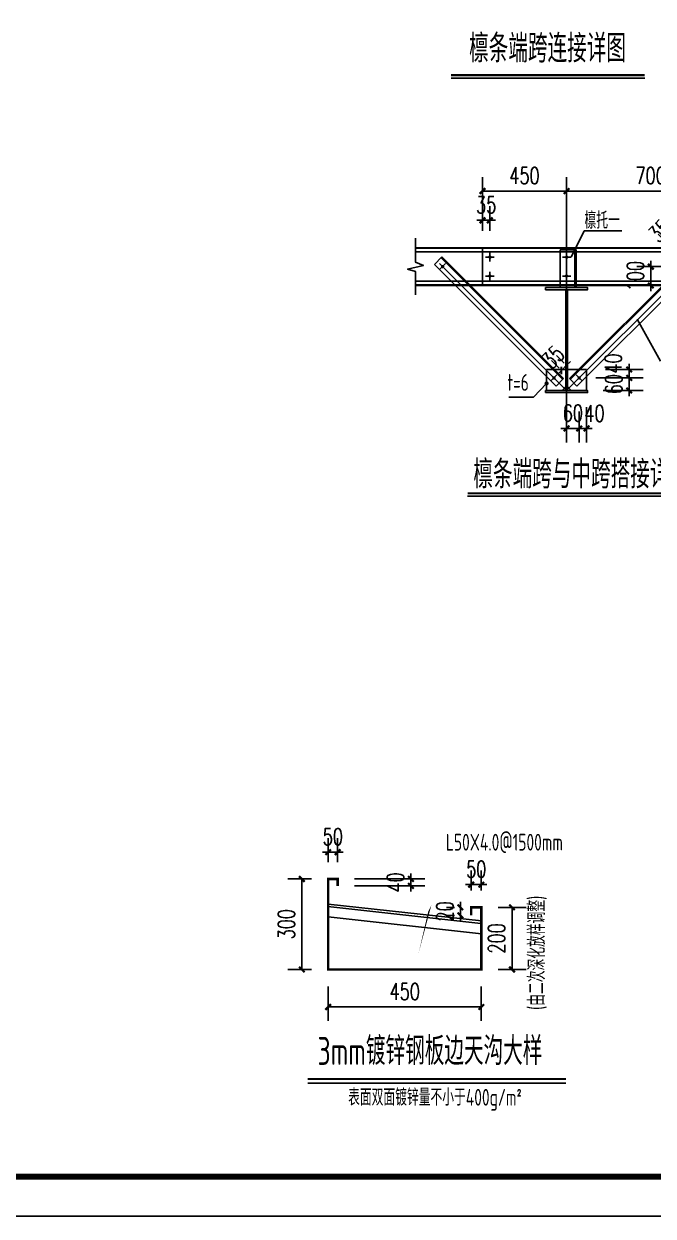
# Model space of a CAD drawing. Extents: x 180850 to 1399066, y 48356 to 327880.
# Drawn here: x 986786 to 1009246, y 136382 to 178956 of the extents above; entities that cross this region are included whole.
import ezdxf
from ezdxf.enums import TextEntityAlignment as Align

# ---------------------------------------------------------------- set-up
doc = ezdxf.new("R2010")
doc.units = 0
doc.header["$LTSCALE"] = 1000
for name, color, linetype in [('AXIS', 3, 'Continuous'), ('BOLT', 251, 'Continuous'), ('DOTE', 1, 'Continuous'), ('GL', 150, 'Continuous'), ('Gwall', 42, 'Continuous'), ('LT', 181, 'Continuous'), ('NUM', 7, 'Continuous'), ('PUB_TITLE', 4, 'Continuous'), ('PZ', 202, 'Continuous'), ('TEXT', 7, 'Continuous'), ('THICK', 6, 'Continuous'), ('THIN', 7, 'Continuous'), ('XG', 6, 'Continuous'), ('天沟', 2, 'Continuous')]:
    doc.layers.add(name, color=color, linetype=linetype)
doc.styles.add('_TCH_DIM_T3', font='SIMPLEX', dxfattribs={"width": 0.705882, "bigfont": 'GBCBIG'})
doc.styles.add('TSSD_Label', font='tssdeng.shx', dxfattribs={"width": 0.7, "bigfont": 'hztxt.shx'})
doc.styles.add('TSSD_Norm', font='tssdeng.shx', dxfattribs={"bigfont": 'hztxt.shx'})
doc.dimstyles.new('TCH-200-1', dxfattribs={"dimtxt": 595, "dimasz": 200, "dimexe": 500, "dimexo": 600, "dimgap": 252.5, "dimtad": 1, "dimdec": 0, "dimzin": 0, "dimdsep": 46, "dimtxsty": '_TCH_DIM_T3', "dimblk": 'ARCHTICK', "dimcen": 0.09, "dimclrd": 3, "dimclre": 3, "dimclrt": 7, "dimazin": 2, "dimtfac": 1, "dimtdec": 0, "dimtix": 1, "dimtmove": 2, "dimatfit": 3, "dimfxl": 1, "dimtolj": 1, "dimtzin": 0, "dimarcsym": 0})

# ---------------------------------------------------------------- blocks, each defined once
blk = doc.blocks.new('_ArchTick')
at = {"color": 0, "linetype": 'ByBlock', "const_width": 0.4}
blk.add_lwpolyline([(-0.5, -0.5), (0.5, 0.5)], dxfattribs=at)
blk = doc.blocks.new('*D118')
at = {"layer": 'AXIS', "color": 3, "lineweight": -2, "transparency": 16777216}
for p, q in [((1003714, 147409), (1004709, 147409)), ((1004209, 147409), (1004209, 145188)), ((1003714, 145188), (1004709, 145188))]:
    blk.add_line(p, q, dxfattribs=at)
at = {"layer": 'Defpoints', "color": 0, "transparency": 16777216}
for p in [(1003114, 147409), (1003114, 145188), (1004209, 145188)]:
    blk.add_point(p, dxfattribs=at)
at = {"layer": 'AXIS', "color": 3, "lineweight": -2, "transparency": 16777216, "xscale": 200, "yscale": 200, "zscale": 200}
for p, rotation in [((1004209, 147409), 90), ((1004209, 145188), 270)]:
    blk.add_blockref('_ArchTick', p, dxfattribs=dict(at, rotation=rotation))
at = {"layer": 'AXIS', "color": 7, "transparency": 16777216, "insert": (1003659, 146299), "char_height": 595, "attachment_point": 5, "rotation": 90, "style": '_TCH_DIM_T3'}
blk.add_mtext('\\A1;200', dxfattribs=at)
blk = doc.blocks.new('*D119')
at = {"layer": 'AXIS', "color": 3, "lineweight": -2, "transparency": 16777216}
for p, q in [((1000601, 148423), (1000601, 148623)), ((998584, 148423), (1001101, 148423)), ((998584, 148173), (1001101, 148173)), ((1000601, 148423), (1000601, 148173)), ((1000601, 148173), (1000601, 147973))]:
    blk.add_line(p, q, dxfattribs=at)
at = {"layer": 'Defpoints', "color": 0, "transparency": 16777216}
for p in [(997984, 148423), (997984, 148173), (1000601, 148173)]:
    blk.add_point(p, dxfattribs=at)
at = {"layer": 'AXIS', "color": 3, "lineweight": -2, "transparency": 16777216, "xscale": 200, "yscale": 200, "zscale": 200}
for p, rotation in [((1000601, 148423), 270), ((1000601, 148173), 90)]:
    blk.add_blockref('_ArchTick', p, dxfattribs=dict(at, rotation=rotation))
at = {"layer": 'AXIS', "color": 7, "transparency": 16777216, "insert": (1000051, 148298), "char_height": 595, "attachment_point": 5, "rotation": 90, "style": '_TCH_DIM_T3'}
blk.add_mtext('\\A1;40', dxfattribs=at)
blk = doc.blocks.new('*D120')
at = {"layer": 'AXIS', "color": 3, "lineweight": -2, "transparency": 16777216}
for p, q in [((997648, 149023), (997648, 149878)), ((997984, 149023), (997984, 149878)), ((997648, 149378), (997448, 149378)), ((997648, 149378), (997984, 149378)), ((997984, 149378), (998184, 149378))]:
    blk.add_line(p, q, dxfattribs=at)
at = {"layer": 'Defpoints', "color": 0, "transparency": 16777216}
for p in [(997984, 149378), (997648, 148423), (997984, 148423)]:
    blk.add_point(p, dxfattribs=at)
at = {"layer": 'AXIS', "color": 3, "lineweight": -2, "transparency": 16777216, "xscale": 200, "yscale": 200, "zscale": 200}
blk.add_blockref('_ArchTick', (997648, 149378), dxfattribs=at)
at = {"layer": 'AXIS', "color": 3, "lineweight": -2, "transparency": 16777216, "xscale": 200, "yscale": 200, "zscale": 200, "rotation": 180}
blk.add_blockref('_ArchTick', (997984, 149378), dxfattribs=at)
at = {"layer": 'AXIS', "color": 7, "transparency": 16777216, "insert": (997816, 149928), "char_height": 595, "attachment_point": 5, "style": '_TCH_DIM_T3'}
blk.add_mtext('\\A1;50', dxfattribs=at)
blk = doc.blocks.new('*D121')
at = {"layer": 'AXIS', "color": 3, "lineweight": -2, "transparency": 16777216}
for p, q in [((997048, 148423), (996207, 148423)), ((996707, 148423), (996707, 145188)), ((997048, 145188), (996207, 145188))]:
    blk.add_line(p, q, dxfattribs=at)
at = {"layer": 'Defpoints', "color": 0, "transparency": 16777216}
for p in [(997648, 148423), (996707, 145188), (997648, 145188)]:
    blk.add_point(p, dxfattribs=at)
at = {"layer": 'AXIS', "color": 3, "lineweight": -2, "transparency": 16777216, "xscale": 200, "yscale": 200, "zscale": 200}
for p, rotation in [((996707, 148423), 90), ((996707, 145188), 270)]:
    blk.add_blockref('_ArchTick', p, dxfattribs=dict(at, rotation=rotation))
at = {"layer": 'AXIS', "color": 7, "transparency": 16777216, "insert": (996157, 146806), "char_height": 595, "attachment_point": 5, "rotation": 90, "style": '_TCH_DIM_T3'}
blk.add_mtext('\\A1;300', dxfattribs=at)
blk = doc.blocks.new('*D122')
at = {"layer": 'AXIS', "color": 3, "lineweight": -2, "transparency": 16777216}
for p, q in [((997648, 144588), (997648, 143352)), ((1003114, 144588), (1003114, 143352)), ((997648, 143852), (1003114, 143852))]:
    blk.add_line(p, q, dxfattribs=at)
at = {"layer": 'Defpoints', "color": 0, "transparency": 16777216}
for p in [(997648, 145188), (1003114, 145188), (1003114, 143852)]:
    blk.add_point(p, dxfattribs=at)
at = {"layer": 'AXIS', "color": 3, "lineweight": -2, "transparency": 16777216, "xscale": 200, "yscale": 200, "zscale": 200, "rotation": 180}
blk.add_blockref('_ArchTick', (997648, 143852), dxfattribs=at)
at = {"layer": 'AXIS', "color": 3, "lineweight": -2, "transparency": 16777216, "xscale": 200, "yscale": 200, "zscale": 200}
blk.add_blockref('_ArchTick', (1003114, 143852), dxfattribs=at)
at = {"layer": 'AXIS', "color": 7, "transparency": 16777216, "insert": (1000381, 144402), "char_height": 595, "attachment_point": 5, "style": '_TCH_DIM_T3'}
blk.add_mtext('\\A1;450', dxfattribs=at)
blk = doc.blocks.new('*D123')
at = {"layer": 'AXIS', "color": 3, "lineweight": -2, "transparency": 16777216}
for p, q in [((1002752, 148009), (1002752, 148720)), ((1003114, 148009), (1003114, 148720)), ((1002752, 148220), (1002552, 148220)), ((1002752, 148220), (1003114, 148220)), ((1003114, 148220), (1003314, 148220))]:
    blk.add_line(p, q, dxfattribs=at)
at = {"layer": 'Defpoints', "color": 0, "transparency": 16777216}
for p in [(1003114, 148220), (1002752, 147409), (1003114, 147409)]:
    blk.add_point(p, dxfattribs=at)
at = {"layer": 'AXIS', "color": 3, "lineweight": -2, "transparency": 16777216, "xscale": 200, "yscale": 200, "zscale": 200}
blk.add_blockref('_ArchTick', (1002752, 148220), dxfattribs=at)
at = {"layer": 'AXIS', "color": 3, "lineweight": -2, "transparency": 16777216, "xscale": 200, "yscale": 200, "zscale": 200, "rotation": 180}
blk.add_blockref('_ArchTick', (1003114, 148220), dxfattribs=at)
at = {"layer": 'AXIS', "color": 7, "transparency": 16777216, "insert": (1002933, 148770), "char_height": 595, "attachment_point": 5, "style": '_TCH_DIM_T3'}
blk.add_mtext('\\A1;50', dxfattribs=at)
blk = doc.blocks.new('*D124')
at = {"layer": 'AXIS', "color": 3, "lineweight": -2, "transparency": 16777216}
for p, q in [((1002152, 147409), (1001866, 147409)), ((1002366, 147409), (1002366, 147609)), ((1002366, 147409), (1002366, 147120)), ((1002152, 147120), (1001866, 147120)), ((1002366, 147120), (1002366, 146920))]:
    blk.add_line(p, q, dxfattribs=at)
at = {"layer": 'Defpoints', "color": 0, "transparency": 16777216}
for p in [(1002752, 147409), (1002366, 147120), (1002752, 147120)]:
    blk.add_point(p, dxfattribs=at)
at = {"layer": 'AXIS', "color": 3, "lineweight": -2, "transparency": 16777216, "xscale": 200, "yscale": 200, "zscale": 200}
for p, rotation in [((1002366, 147409), 270), ((1002366, 147120), 90)]:
    blk.add_blockref('_ArchTick', p, dxfattribs=dict(at, rotation=rotation))
at = {"layer": 'AXIS', "color": 7, "transparency": 16777216, "insert": (1001816, 147265), "char_height": 595, "attachment_point": 5, "rotation": 90, "style": '_TCH_DIM_T3'}
blk.add_mtext('\\A1;20', dxfattribs=at)
blk = doc.blocks.new('*D132')
at = {"layer": 'AXIS', "color": 3, "lineweight": -2, "transparency": 16777216}
for p, q in [((1003156, 171563), (1003156, 172441)), ((1003418, 171563), (1003418, 172441)), ((1003156, 171941), (1002956, 171941)), ((1003156, 171941), (1003418, 171941)), ((1003418, 171941), (1003618, 171941))]:
    blk.add_line(p, q, dxfattribs=at)
at = {"layer": 'Defpoints', "color": 0, "transparency": 16777216}
for p in [(1003418, 171941), (1003156, 170963), (1003418, 170963)]:
    blk.add_point(p, dxfattribs=at)
at = {"layer": 'AXIS', "color": 3, "lineweight": -2, "transparency": 16777216, "xscale": 200, "yscale": 200, "zscale": 200}
blk.add_blockref('_ArchTick', (1003156, 171941), dxfattribs=at)
at = {"layer": 'AXIS', "color": 3, "lineweight": -2, "transparency": 16777216, "xscale": 200, "yscale": 200, "zscale": 200, "rotation": 180}
blk.add_blockref('_ArchTick', (1003418, 171941), dxfattribs=at)
at = {"layer": 'AXIS', "color": 7, "transparency": 16777216, "insert": (1003287, 172491), "char_height": 595, "attachment_point": 5, "style": '_TCH_DIM_T3'}
blk.add_mtext('\\A1;35', dxfattribs=at)
blk = doc.blocks.new('*D133')
at = {"layer": 'AXIS', "color": 3, "lineweight": -2, "transparency": 16777216}
for p, q in [((1006156, 171563), (1006156, 173486)), ((1012156, 171544), (1012156, 173486)), ((1006156, 172986), (1012156, 172986))]:
    blk.add_line(p, q, dxfattribs=at)
at = {"layer": 'Defpoints', "color": 0, "transparency": 16777216}
for p in [(1012156, 172986), (1006156, 170963), (1012156, 170944)]:
    blk.add_point(p, dxfattribs=at)
at = {"layer": 'AXIS', "color": 3, "lineweight": -2, "transparency": 16777216, "xscale": 200, "yscale": 200, "zscale": 200, "rotation": 180}
blk.add_blockref('_ArchTick', (1006156, 172986), dxfattribs=at)
at = {"layer": 'AXIS', "color": 3, "lineweight": -2, "transparency": 16777216, "xscale": 200, "yscale": 200, "zscale": 200}
blk.add_blockref('_ArchTick', (1012156, 172986), dxfattribs=at)
at = {"layer": 'AXIS', "color": 7, "transparency": 16777216, "insert": (1009156, 173536), "char_height": 595, "attachment_point": 5, "style": '_TCH_DIM_T3'}
blk.add_mtext('\\A1;700', dxfattribs=at)
blk = doc.blocks.new('*D134')
at = {"layer": 'AXIS', "color": 3, "lineweight": -2, "transparency": 16777216}
for p, q in [((1003156, 171563), (1003156, 173486)), ((1006156, 171563), (1006156, 173486)), ((1003156, 172986), (1006156, 172986))]:
    blk.add_line(p, q, dxfattribs=at)
at = {"layer": 'Defpoints', "color": 0, "transparency": 16777216}
for p in [(1006156, 172986), (1003156, 170963), (1006156, 170963)]:
    blk.add_point(p, dxfattribs=at)
at = {"layer": 'AXIS', "color": 3, "lineweight": -2, "transparency": 16777216, "xscale": 200, "yscale": 200, "zscale": 200, "rotation": 180}
blk.add_blockref('_ArchTick', (1003156, 172986), dxfattribs=at)
at = {"layer": 'AXIS', "color": 3, "lineweight": -2, "transparency": 16777216, "xscale": 200, "yscale": 200, "zscale": 200}
blk.add_blockref('_ArchTick', (1006156, 172986), dxfattribs=at)
at = {"layer": 'AXIS', "color": 7, "transparency": 16777216, "insert": (1004656, 173536), "char_height": 595, "attachment_point": 5, "style": '_TCH_DIM_T3'}
blk.add_mtext('\\A1;450', dxfattribs=at)
blk = doc.blocks.new('*D135')
at = {"layer": 'AXIS', "color": 3, "lineweight": -2, "transparency": 16777216}
for p, q in [((1005890, 166658), (1005616, 166932)), ((1006076, 166843), (1005802, 167117)), ((1006155, 166764), (1006297, 166905)), ((1005970, 166578), (1005828, 166437)), ((1006155, 166764), (1005970, 166578))]:
    blk.add_line(p, q, dxfattribs=at)
at = {"layer": 'Defpoints', "color": 0, "transparency": 16777216}
for p in [(1005970, 166578), (1006314, 166233), (1006500, 166419)]:
    blk.add_point(p, dxfattribs=at)
at = {"layer": 'AXIS', "color": 3, "lineweight": -2, "transparency": 16777216, "xscale": 200, "yscale": 200, "zscale": 200}
for p, rotation in [((1006155, 166764), 224.9999999998922), ((1005970, 166578), 44.99999999989219)]:
    blk.add_blockref('_ArchTick', p, dxfattribs=dict(at, rotation=rotation))
at = {"layer": 'AXIS', "color": 7, "transparency": 16777216, "insert": (1005674, 167060), "char_height": 595, "attachment_point": 5, "rotation": 45, "style": '_TCH_DIM_T3'}
blk.add_mtext('\\A1;35', dxfattribs=at)
blk = doc.blocks.new('*D136')
at = {"layer": 'AXIS', "color": 3, "lineweight": -2, "transparency": 16777216}
for p, q in [((1008392, 166313), (1008392, 166513)), ((1007468, 166313), (1008892, 166313)), ((1008392, 165863), (1008392, 166313)), ((1007468, 165863), (1008892, 165863)), ((1008392, 165863), (1008392, 165663))]:
    blk.add_line(p, q, dxfattribs=at)
at = {"layer": 'Defpoints', "color": 0, "transparency": 16777216}
for p in [(1006868, 166313), (1008392, 166313), (1006868, 165863)]:
    blk.add_point(p, dxfattribs=at)
at = {"layer": 'AXIS', "color": 3, "lineweight": -2, "transparency": 16777216, "xscale": 200, "yscale": 200, "zscale": 200}
for p, rotation in [((1008392, 166313), 270), ((1008392, 165863), 90)]:
    blk.add_blockref('_ArchTick', p, dxfattribs=dict(at, rotation=rotation))
at = {"layer": 'AXIS', "color": 7, "transparency": 16777216, "insert": (1007842, 166088), "char_height": 595, "attachment_point": 5, "rotation": 90, "style": '_TCH_DIM_T3'}
blk.add_mtext('\\A1;60', dxfattribs=at)
blk = doc.blocks.new('*D137')
at = {"layer": 'AXIS', "color": 3, "lineweight": -2, "transparency": 16777216}
for p, q in [((1006156, 164963), (1006156, 164009)), ((1006606, 165113), (1006606, 164009)), ((1006156, 164509), (1005956, 164509)), ((1006606, 164509), (1006156, 164509)), ((1006606, 164509), (1006806, 164509))]:
    blk.add_line(p, q, dxfattribs=at)
at = {"layer": 'Defpoints', "color": 0, "transparency": 16777216}
for p in [(1006606, 165713), (1006156, 165563), (1006156, 164509)]:
    blk.add_point(p, dxfattribs=at)
at = {"layer": 'AXIS', "color": 3, "lineweight": -2, "transparency": 16777216, "xscale": 200, "yscale": 200, "zscale": 200}
blk.add_blockref('_ArchTick', (1006156, 164509), dxfattribs=at)
at = {"layer": 'AXIS', "color": 3, "lineweight": -2, "transparency": 16777216, "xscale": 200, "yscale": 200, "zscale": 200, "rotation": 180}
blk.add_blockref('_ArchTick', (1006606, 164509), dxfattribs=at)
at = {"layer": 'AXIS', "color": 7, "transparency": 16777216, "insert": (1006381, 165059), "char_height": 595, "attachment_point": 5, "style": '_TCH_DIM_T3'}
blk.add_mtext('\\A1;60', dxfattribs=at)
blk = doc.blocks.new('*D138')
at = {"layer": 'AXIS', "color": 3, "lineweight": -2, "transparency": 16777216}
for p, q in [((1006868, 165263), (1006868, 164009)), ((1006606, 165113), (1006606, 164009)), ((1006606, 164509), (1006406, 164509)), ((1006868, 164509), (1006606, 164509)), ((1006868, 164509), (1007068, 164509))]:
    blk.add_line(p, q, dxfattribs=at)
at = {"layer": 'Defpoints', "color": 0, "transparency": 16777216}
for p in [(1006606, 165713), (1006868, 165863), (1006606, 164509)]:
    blk.add_point(p, dxfattribs=at)
at = {"layer": 'AXIS', "color": 3, "lineweight": -2, "transparency": 16777216, "xscale": 200, "yscale": 200, "zscale": 200}
blk.add_blockref('_ArchTick', (1006606, 164509), dxfattribs=at)
at = {"layer": 'AXIS', "color": 3, "lineweight": -2, "transparency": 16777216, "xscale": 200, "yscale": 200, "zscale": 200, "rotation": 180}
blk.add_blockref('_ArchTick', (1006868, 164509), dxfattribs=at)
at = {"layer": 'AXIS', "color": 7, "transparency": 16777216, "insert": (1007154, 165044), "char_height": 595, "attachment_point": 5, "style": '_TCH_DIM_T3'}
blk.add_mtext('\\A1;40', dxfattribs=at)
blk = doc.blocks.new('*D141')
at = {"layer": 'AXIS', "color": 3, "lineweight": -2, "transparency": 16777216}
for p, q in [((1010236, 171004), (1009613, 171627)), ((1010051, 170818), (1009427, 171441)), ((1009781, 171088), (1009967, 171274)), ((1009967, 171274), (1010108, 171415)), ((1009781, 171088), (1009640, 170946))]:
    blk.add_line(p, q, dxfattribs=at)
at = {"layer": 'Defpoints', "color": 0, "transparency": 16777216}
for p in [(1009967, 171274), (1010475, 170394), (1010660, 170580)]:
    blk.add_point(p, dxfattribs=at)
at = {"layer": 'AXIS', "color": 3, "lineweight": -2, "transparency": 16777216, "xscale": 200, "yscale": 200, "zscale": 200}
for p, rotation in [((1009781, 171088), 44.99999999996411), ((1009967, 171274), 224.9999999999641)]:
    blk.add_blockref('_ArchTick', p, dxfattribs=dict(at, rotation=rotation))
at = {"layer": 'AXIS', "color": 7, "transparency": 16777216, "insert": (1009485, 171570), "char_height": 595, "attachment_point": 5, "rotation": 45, "style": '_TCH_DIM_T3'}
blk.add_mtext('\\A1;35', dxfattribs=at)
blk = doc.blocks.new('*D142')
at = {"layer": 'AXIS', "color": 3, "lineweight": -2, "transparency": 16777216}
for p, q in [((1009164, 170288), (1009164, 170488)), ((1009981, 170288), (1008664, 170288)), ((1009164, 170288), (1009164, 169613)), ((1009981, 169613), (1008664, 169613)), ((1009164, 169613), (1009164, 169413))]:
    blk.add_line(p, q, dxfattribs=at)
at = {"layer": 'Defpoints', "color": 0, "transparency": 16777216}
for p in [(1010581, 170288), (1009164, 169613), (1010581, 169613)]:
    blk.add_point(p, dxfattribs=at)
at = {"layer": 'AXIS', "color": 3, "lineweight": -2, "transparency": 16777216, "xscale": 200, "yscale": 200, "zscale": 200}
for p, rotation in [((1009164, 170288), 270), ((1009164, 169613), 90)]:
    blk.add_blockref('_ArchTick', p, dxfattribs=dict(at, rotation=rotation))
at = {"layer": 'AXIS', "color": 7, "transparency": 16777216, "insert": (1008614, 169950), "char_height": 595, "attachment_point": 5, "rotation": 90, "style": '_TCH_DIM_T3'}
blk.add_mtext('\\A1;100', dxfattribs=at)
blk = doc.blocks.new('*D143')
at = {"layer": 'AXIS', "color": 3, "lineweight": -2, "transparency": 16777216}
for p, q in [((1007547, 166613), (1008892, 166613)), ((1008392, 166613), (1008392, 166813)), ((1008392, 166613), (1008392, 166313)), ((1007206, 166313), (1008892, 166313)), ((1008392, 166313), (1008392, 166113))]:
    blk.add_line(p, q, dxfattribs=at)
at = {"layer": 'Defpoints', "color": 0, "transparency": 16777216}
for p in [(1006947, 166613), (1006606, 166313), (1008392, 166313)]:
    blk.add_point(p, dxfattribs=at)
at = {"layer": 'AXIS', "color": 3, "lineweight": -2, "transparency": 16777216, "xscale": 200, "yscale": 200, "zscale": 200}
for p, rotation in [((1008392, 166613), 270), ((1008392, 166313), 90)]:
    blk.add_blockref('_ArchTick', p, dxfattribs=dict(at, rotation=rotation))
at = {"layer": 'AXIS', "color": 7, "transparency": 16777216, "insert": (1007824, 166826), "char_height": 595, "attachment_point": 5, "rotation": 90, "style": '_TCH_DIM_T3'}
blk.add_mtext('\\A1;40', dxfattribs=at)

msp = doc.modelspace()

# ---------------------------------------------------------------- linework, layer by layer
at = {"layer": 'AXIS'}
for p, q in [((1006155.86, 164215.76), (1006155.86, 173181.07)), ((1006324.22, 170630.53), (1006781.07, 171567.42)), ((1006781.07, 171567.42), (1008134.56, 171567.42)), ((1008681.53, 168411.44), (1009511.94, 166911.89)), ((1004981.67, 165626.45), (1005443.36, 166115.94)), ((1004093.18, 165626.45), (1004981.67, 165626.45))]:
    msp.add_line(p, q, dxfattribs=at)
at = {"layer": 'AXIS', "const_width": 75}
msp.add_lwpolyline([(1005405.86, 166115.94, 1), (1005480.86, 166115.94, 1)], format="xyb", close=True, dxfattribs=at)
at = {"layer": 'AXIS'}
msp.add_lwpolyline([(1001216.74, 147250.36, 0, 144.83, 0), (1001432.68, 147864.92, 0, 0, 0), (1001799.06, 149237.5, 0, 0, 0), (1006331.79, 149237.5, 0, 0, 0)], format="xyseb", dxfattribs=at)
at = {"layer": 'BOLT'}
for p, q in [((1003418.36, 170775.5), (1003418.36, 170475.5)), ((1006155.86, 170775.5), (1006155.86, 170475.5)), ((1001836.92, 170394.07), (1001624.79, 170181.93)), ((1001836.92, 170181.93), (1001624.79, 170394.07)), ((1003568.36, 170625.5), (1003268.36, 170625.5)), ((1006305.86, 170625.5), (1006005.86, 170625.5)), ((1003568.36, 169950.5), (1003268.36, 169950.5)), ((1003418.36, 170100.5), (1003418.36, 169800.5)), ((1006305.86, 169950.5), (1006005.86, 169950.5)), ((1006155.86, 170100.5), (1006155.86, 169800.5)), ((1005811.92, 166206.93), (1005599.79, 166419.07)), ((1005811.92, 166419.07), (1005599.79, 166206.93)), ((1006499.79, 166419.07), (1006711.92, 166206.93)), ((1006499.79, 166206.93), (1006711.92, 166419.07))]:
    msp.add_line(p, q, dxfattribs=at)
at = {"layer": 'BOLT', "const_width": 60}
for points in [[(1001709.64, 170309.21, 1), (1001752.07, 170266.79, 1)], [(1003388.36, 170625.5, 1), (1003448.36, 170625.5, 1)], [(1006125.86, 170625.5, 1), (1006185.86, 170625.5, 1)], [(1003388.36, 169950.5, 1), (1003448.36, 169950.5, 1)], [(1006125.86, 169950.5, 1), (1006185.86, 169950.5, 1)], [(1005684.64, 166334.21, 1), (1005727.07, 166291.79, 1)], [(1006627.07, 166334.21, -1), (1006584.64, 166291.79, -1)]]:
    msp.add_lwpolyline(points, format="xyb", close=True, dxfattribs=at)
at = {"layer": 'DOTE'}
for q in [(1001730.86, 170288), (1010580.86, 170288)]:
    msp.add_line((1006155.86, 165863), q, dxfattribs=at)
at = {"layer": 'GL'}
for points in [[(1005405.86, 169538), (1006905.86, 169538), (1006905.86, 169463), (1005405.86, 169463)], [(1006125.86, 169463), (1006185.86, 169463), (1006185.86, 165863), (1006125.86, 165863)], [(1005405.86, 165788), (1006905.86, 165788), (1006905.86, 165863), (1005405.86, 165863)]]:
    msp.add_lwpolyline(points, close=True, dxfattribs=at)
at = {"layer": 'Gwall'}
msp.add_line((1003155.86, 169613), (1003155.86, 170963), dxfattribs=at)
at = {"layer": 'LT', "linetype": 'ByBlock'}
for p, q in [((1000765.51, 170963), (1014273, 170963)), ((1000765.51, 170944.25), (1014273, 170944.25)), ((1000765.51, 170813), (1014273, 170813)), ((1000765.51, 169763), (1014273, 169763)), ((1000765.51, 169631.75), (1014273, 169631.75)), ((1000765.51, 169613), (1014273, 169613))]:
    msp.add_line(p, q, dxfattribs=at)
msp.add_lwpolyline([(1000765.51, 169275.5), (1000765.51, 169613), (1000765.51, 170107.84), (1000484.26, 170197.84), (1001046.06, 170330.94), (1000765.51, 170440.84), (1000765.51, 170963), (1000765.51, 171300.5)], dxfattribs=at)
at = {"layer": 'NUM', "linetype": 'ByBlock', "const_width": 75}
for points in [[(1002032.61, 177121.82), (1008946.08, 177121.82)], [(1002626.01, 162188.53), (1010992.86, 162188.53)]]:
    msp.add_lwpolyline(points, dxfattribs=at)
at = {"layer": 'PUB_TITLE'}
msp.add_lwpolyline([(919169.3, 220381.89), (1038098.48, 220381.89), (1038098.48, 136381.97), (919169.3, 136381.97)], close=True, dxfattribs=at)
at = {"layer": 'PUB_TITLE', "const_width": 212.12}
msp.add_lwpolyline([(922704.65, 137796.11), (922704.65, 218967.75), (1036684.34, 218967.75), (1036684.34, 137796.11)], close=True, dxfattribs=at)
at = {"layer": 'PZ'}
for p, q in [((1005443.36, 165863), (1005443.36, 166613)), ((1005443.36, 166613), (1006125.86, 166613)), ((1006868.36, 166613), (1006185.86, 166613)), ((1006868.36, 165863), (1006868.36, 166613)), ((1005996.52, 165863), (1006125.86, 166009.16)), ((1006315.2, 165863), (1006185.86, 166009.16)), ((1006315.2, 165863), (1006185.86, 166009.16))]:
    msp.add_line(p, q, dxfattribs=at)
at = {"layer": 'THICK', "const_width": 72.41}
msp.add_lwpolyline([(996920.68, 141277.81), (1006130.32, 141277.81)], dxfattribs=at)
at = {"layer": 'THIN', "linetype": 'ByBlock'}
for points in [[(1002032.61, 177021.82), (1008946.08, 177021.82)], [(1002626.01, 162088.53), (1010992.86, 162088.53)]]:
    msp.add_lwpolyline(points, dxfattribs=at)
at = {"layer": 'THIN'}
msp.add_lwpolyline([(996920.68, 141132.99), (1006130.32, 141132.99)], dxfattribs=at)
at = {"layer": 'XG'}
for p, q in [((1006448.36, 169538), (1006448.36, 170888)), ((1001439.18, 170367.55), (1001704.34, 170632.71)), ((1005785.41, 166021.32), (1001439.18, 170367.55)), ((1006024.05, 166259.97), (1001677.82, 170606.2)), ((1006050.57, 166286.48), (1001704.34, 170632.71)), ((1006261.14, 166286.48), (1010607.37, 170632.71)), ((1006287.66, 166259.97), (1010633.89, 170606.2)), ((1006526.31, 166021.32), (1010872.54, 170367.55)), ((1005785.41, 166021.32), (1006050.57, 166286.48)), ((1006526.31, 166021.32), (1006261.14, 166286.48)), ((1003097.77, 146833.17), (997631.61, 147438.51)), ((1003114.3, 146922.17), (997648.14, 147527.5)), ((1003114.3, 146461.84), (997648.14, 147067.17))]:
    msp.add_line(p, q, dxfattribs=at)
msp.add_lwpolyline([(1005930.86, 170888), (1006493.36, 170888), (1006493.36, 169538), (1005930.86, 169538)], close=True, dxfattribs=at)
at = {"layer": '天沟', "const_width": 90.52}
msp.add_lwpolyline([(997983.62, 148173.47), (997983.62, 148423.21), (997648.14, 148423.21), (997648.14, 145188.17), (1003114.3, 145188.17), (1003114.3, 147409.42), (1002752.23, 147409.42), (1002752.23, 147119.76)], dxfattribs=at)

# ---------------------------------------------------------------- texts
at = {"layer": 'TEXT', "style": 'TSSD_Label', "width": 0.7}
for s, p in [('檩条端跨连接详图', (1002677.42, 177277.57)), ('3mm镀锌钢板边天沟大样', (997268.17, 141480.57))]:
    msp.add_text(s, height=1000, dxfattribs=at).set_placement(p, align=Align.BOTTOM_LEFT)
for s, height, p in [('檩托一', 600, (1006796.94, 171639.15)), ('檩条端跨与中跨搭接详图', 1000, (1002829.57, 162369.8)), ('L50X4.0@1500mm', 599.9998, (1001846.77, 149434.2)), ('表面双面镀锌量不小于400g/m%%1402%%141', 599.9998, (998359.79, 140326.33))]:
    msp.add_text(s, height=height, dxfattribs=at).set_placement(p)
msp.add_text('(由二次深化放样调整)', height=599.9998, rotation=90, dxfattribs=at).set_placement((1005389.34, 143744.5))
at = {"layer": 'THIN', "style": 'TSSD_Norm', "width": 0.7}
msp.add_text('t=6', height=600, dxfattribs=at).set_placement((1004043.79, 165671.46), align=Align.BOTTOM_LEFT)

# ---------------------------------------------------------------- dimensions: what is measured, and where the dimension line sits
at = {"layer": 'AXIS'}
for base, p1, p2, text, picture, middle in [((1006155.86, 172986.2), (1003155.86, 170963), (1006155.86, 170963), '450', '*D134', (1004655.86, 173536.2)), ((1012155.86, 172986.2), (1006155.86, 170963), (1012155.86, 170944.25), '700', '*D133', (1009155.86, 173536.2)), ((1003418.36, 171940.82), (1003155.86, 170963), (1003418.36, 170963), '35', '*D132', (1003287.11, 172490.82)), ((1006155.86, 164509.16), (1006605.86, 165712.65), (1006155.86, 165562.99), '60', '*D137', (1006380.86, 165059.16)), ((1003114.3, 148219.71), (1002752.23, 147409.42), (1003114.3, 147409.42), '50', '*D123', (1002933.27, 148769.71)), ((1003114.3, 143852.01), (997648.14, 145188.17), (1003114.3, 145188.17), '450', '*D122', (1000381.22, 144402.01))]:
    dim = msp.add_linear_dim(base=base, p1=p1, p2=p2, text=text, dimstyle='TCH-200-1', dxfattribs=at)
    dim.commit()
    dim.dimension.update_dxf_attribs({"geometry": picture, "text_midpoint": middle})
for p1, p2, distance, text, picture, middle in [((1010474.79, 170394.07), (1010660.41, 170579.68), 981.23, '35', '*D141', (1009484.85, 171569.62)), ((1006499.79, 166419.07), (1006314.18, 166233.45), -487.2, '35', '*D135', (1005673.57, 167059.67)), ((1003114.3, 147409.42), (1003114.3, 145188.17), 1094.72, '200', '*D118', (1003659.02, 146298.79))]:
    dim = msp.add_aligned_dim(p1=p1, p2=p2, distance=distance, text=text, dimstyle='TCH-200-1', dxfattribs=at)
    dim.commit()
    dim.dimension.update_dxf_attribs({"geometry": picture, "text_midpoint": middle})
for base, p1, p2, angle, text, picture, middle in [((1009164.33, 169613), (1010580.86, 170288), (1010580.86, 169613), 90, '100', '*D142', (1008614.33, 169950.5)), ((1008391.85, 166313), (1006868.36, 165863), (1006868.36, 166313), 90, '60', '*D136', (1007841.85, 166088)), ((997983.62, 149377.65), (997648.14, 148423.21), (997983.62, 148423.21), 180, '50', '*D120', (997815.88, 149927.65)), ((1000601.4, 148173.47), (997983.62, 148423.21), (997983.62, 148173.47), 90, '40', '*D119', (1000051.4, 148298.34)), ((996707.03, 145188.17), (997648.14, 148423.21), (997648.14, 145188.17), 90, '300', '*D121', (996157.03, 146805.69)), ((1002365.92, 147119.76), (1002752.23, 147409.42), (1002752.23, 147119.76), 90, '20', '*D124', (1001815.92, 147264.59))]:
    dim = msp.add_linear_dim(base=base, p1=p1, p2=p2, angle=angle, text=text, dimstyle='TCH-200-1', dxfattribs=at)
    dim.commit()
    dim.dimension.update_dxf_attribs({"geometry": picture, "text_midpoint": middle})
dim = msp.add_linear_dim(base=(1008391.85, 166313), p1=(1006947.11, 166613), p2=(1006605.86, 166313), angle=90, text='40', dimstyle='TCH-200-1', dxfattribs=at)
dim.commit()
dim.dimension.update_dxf_attribs({"geometry": '*D143', "text_midpoint": (1007823.54, 166826.2), "dimtype": 160})
dim = msp.add_linear_dim(base=(1006605.86, 164509.16), p1=(1006868.36, 165863), p2=(1006605.86, 165712.65), text='40', dimstyle='TCH-200-1', dxfattribs=at)
dim.commit()
dim.dimension.update_dxf_attribs({"geometry": '*D138', "text_midpoint": (1007153.83, 165044.39), "dimtype": 160})

doc.saveas('drawing.dxf')
